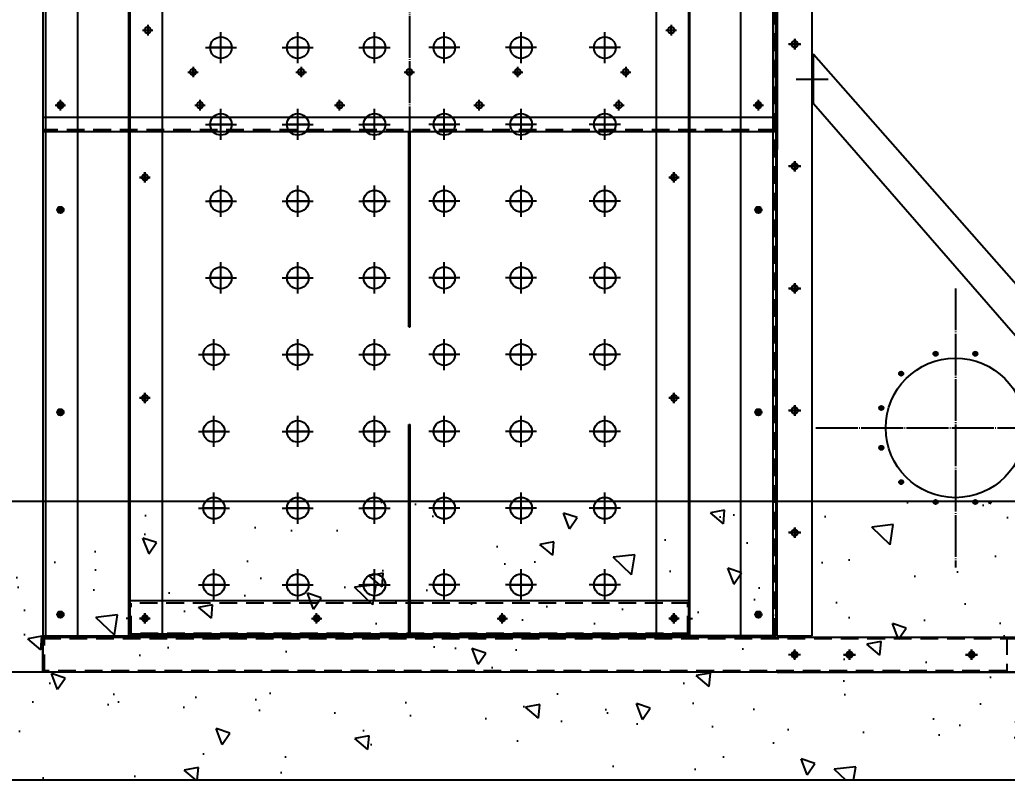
# Model space of a CAD drawing. Header units: millimetres. Extents: x 5461 to 24288, y 4498 to 17811.
# Drawn here: x 7266 to 8681, y 13236 to 14326 of the extents above; entities that cross this region are included whole.
import ezdxf

# ---------------------------------------------------------------- set-up
doc = ezdxf.new("R2010")
doc.units = ezdxf.units.MM
doc.linetypes.add('CENTER', pattern=[65, 60, -2, 1, -2])
doc.linetypes.add('HIDDEN', pattern=[9.525, 6.35, -3.175])
doc.layers.get('Defpoints').update_dxf_attribs({"color": 161})
for name, color, linetype in [('2.위생-급수', 5, 'Continuous'), ('CENTER', 1, 'CENTER'), ('숨은선', 5, 'HIDDEN')]:
    doc.layers.add(name, color=color, linetype=linetype)
doc.styles.get("Standard").update_dxf_attribs({"font": 'arial.ttf'})
doc.dimstyles.new('1.40', dxfattribs={"dimscale": 40, "dimtxt": 1, "dimasz": 1, "dimexe": 0.5, "dimexo": 0.5, "dimgap": 0.5, "dimtad": 1, "dimdec": 1, "dimzin": 9, "dimdsep": 46, "dimtxsty": 'Standard', "dimcen": 0, "dimclrd": 2, "dimclre": 2, "dimclrt": 3, "dimadec": 0, "dimazin": 0, "dimtfac": 1, "dimtdec": 1, "dimtmove": 1, "dimatfit": 3, "dimfxl": 1, "dimtolj": 1, "dimtzin": 0, "dimlwd": -1, "dimlwe": -1, "dimarcsym": 0})

# ---------------------------------------------------------------- blocks, each defined once
blk = doc.blocks.new('A$C40482438')
at = {"color": 7}
for p, q in [((240.7, 541.2), (240.7, 41.2)), ((1290.7, 41.2), (1290.7, 541.2)), ((240.7, 41.2), (1290.7, 41.2))]:
    blk.add_line(p, q, dxfattribs=at)
blk.add_line((1290.7, 61.2), (240.7, 61.2))
for centre in [(390.7, 186.2), (1140.7, 186.2), (455.7, 126.2), (610.7, 126.2), (765.7, 126.2), (920.7, 126.2), (1075.7, 126.2), (265.7, 78.7), (465.7, 78.7), (665.7, 78.7), (865.7, 78.7), (1065.7, 78.7), (1265.7, 78.7)]:
    blk.add_circle(centre, 4.5)
at = {"layer": 'CENTER'}
for p, q in [((765.7, 596.7), (765.7, 0)), ((383.2, 186.2), (398.2, 186.2)), ((385, 186.2), (396.4, 186.2)), ((390.7, 193.7), (390.7, 178.7)), ((390.7, 180.4), (390.7, 191.9)), ((390.7, 191.9), (390.7, 180.4)), ((1133.2, 186.2), (1148.2, 186.2)), ((1135, 186.2), (1146.4, 186.2)), ((1140.7, 193.7), (1140.7, 178.7)), ((1140.7, 180.4), (1140.7, 191.9)), ((1140.7, 191.9), (1140.7, 180.4)), ((455.7, 133.7), (455.7, 118.7)), ((455.7, 120.4), (455.7, 131.9)), ((455.7, 131.9), (455.7, 120.4)), ((610.7, 133.7), (610.7, 118.7)), ((610.7, 120.4), (610.7, 131.9)), ((610.7, 131.9), (610.7, 120.4)), ((765.7, 133.7), (765.7, 118.7)), ((765.7, 120.4), (765.7, 131.9)), ((765.7, 131.9), (765.7, 120.4)), ((920.7, 133.7), (920.7, 118.7)), ((920.7, 120.4), (920.7, 131.9)), ((920.7, 131.9), (920.7, 120.4)), ((1075.7, 133.7), (1075.7, 118.7)), ((1075.7, 120.4), (1075.7, 131.9)), ((1075.7, 131.9), (1075.7, 120.4)), ((448.2, 126.2), (463.2, 126.2)), ((450, 126.2), (461.4, 126.2)), ((603.2, 126.2), (618.2, 126.2)), ((605, 126.2), (616.4, 126.2)), ((758.2, 126.2), (773.2, 126.2)), ((760, 126.2), (771.4, 126.2)), ((913.2, 126.2), (928.2, 126.2)), ((915, 126.2), (926.4, 126.2)), ((1068.2, 126.2), (1083.2, 126.2)), ((1070, 126.2), (1081.4, 126.2)), ((265.7, 71.2), (265.7, 86.2)), ((465.7, 71.2), (465.7, 86.2)), ((665.7, 71.2), (665.7, 86.2)), ((865.7, 71.2), (865.7, 86.2)), ((1065.7, 71.2), (1065.7, 86.2)), ((1265.7, 71.2), (1265.7, 86.2)), ((258.2, 78.7), (273.2, 78.7)), ((260, 78.7), (271.4, 78.7)), ((265.7, 84.4), (265.7, 72.9)), ((265.7, 72.9), (265.7, 84.4)), ((458.2, 78.7), (473.2, 78.7)), ((460, 78.7), (471.4, 78.7)), ((465.7, 84.4), (465.7, 72.9)), ((465.7, 72.9), (465.7, 84.4)), ((658.2, 78.7), (673.2, 78.7)), ((660, 78.7), (671.4, 78.7)), ((665.7, 84.4), (665.7, 72.9)), ((665.7, 72.9), (665.7, 84.4)), ((858.2, 78.7), (873.2, 78.7)), ((860, 78.7), (871.4, 78.7)), ((865.7, 84.4), (865.7, 72.9)), ((865.7, 72.9), (865.7, 84.4)), ((1058.2, 78.7), (1073.2, 78.7)), ((1060, 78.7), (1071.4, 78.7)), ((1065.7, 84.4), (1065.7, 72.9)), ((1065.7, 72.9), (1065.7, 84.4)), ((1258.2, 78.7), (1273.2, 78.7)), ((1260, 78.7), (1271.4, 78.7)), ((1265.7, 84.4), (1265.7, 72.9)), ((1265.7, 72.9), (1265.7, 84.4))]:
    blk.add_line(p, q, dxfattribs=at)
at = {"layer": '숨은선', "ltscale": 4}
blk.add_line((1290.7, 43.2), (240.7, 43.2), dxfattribs=at)
blk = doc.blocks.new('A$C79BC46FD')
blk.add_circle((8.6, 7.5), 4.5)
blk.add_circle((8.6, 7.5), 4.5)
blk.add_circle((8.6, 7.5), 4.5)
blk.add_circle((8.6, 7.5), 4.5)
at = {"layer": 'CENTER'}
for p, q in [((8.6, 0), (8.6, 15)), ((8.6, 0), (8.6, 15)), ((8.6, 0), (8.6, 15)), ((8.6, 0), (8.6, 15)), ((17, 7.5), (0, 7.5))]:
    blk.add_line(p, q, dxfattribs=at)
blk = doc.blocks.new('*D121')
at = {"color": 2, "transparency": 16777216}
for p, q in [((7279.4, 15441.3), (6526.5, 15441.3)), ((6546.5, 15401.3), (6546.5, 13431.3)), ((7279.4, 13391.3), (6526.5, 13391.3))]:
    blk.add_line(p, q, dxfattribs=at)
for points in [[(6539.8, 15401.3), (6553.2, 15401.3), (6546.5, 15441.3)], [(6539.8, 13431.3), (6553.2, 13431.3), (6546.5, 13391.3)]]:
    blk.add_solid(points, dxfattribs=at)
at = {"layer": 'Defpoints', "color": 0, "transparency": 16777216}
for p in [(7299.4, 15441.3), (6546.5, 13391.3), (7299.4, 13391.3)]:
    blk.add_point(p, dxfattribs=at)
at = {"color": 3, "transparency": 16777216, "insert": (6424.4, 14416.3), "char_height": 200, "attachment_point": 5, "rotation": 90}
blk.add_mtext('\\A1;2050', dxfattribs=at)
blk = doc.blocks.new('_DotSmall')
at = {"color": 0, "linetype": 'ByBlock', "const_width": 0.5}
blk.add_lwpolyline([(-0.0625, 0, 1), (0.0625, 0, 1)], format="xyb", close=True, dxfattribs=at)

msp = doc.modelspace()

# ---------------------------------------------------------------- hatches: boundary and pattern name
h = msp.add_hatch()
h.set_pattern_fill('AR-CONC', color=8, scale=1.28, angle=90)
h.set_pattern_definition([(140, (-13795.98, 17103.78), (20.402, 233.1964), [24.384, -268.224]), (85, (-13795.98, 17103.78), (-244.5528, -45.1116), [19.5072, -214.58]), (190.4514, (-13794.28, 17123.22), (-224.1507, 188.0848), [20.7232, -227.9555]), (136.1842, (-13861, 17103.78), (53.8142, 346.9812), [36.576, -402.336]), (186.6356, (-13856.52, 17132.7), (-316.7054, 303.8773), [31.085, -341.9336]), (81.1842, (-13861, 17103.8), (-316.7054, 303.8773), [29.2608, -321.8685]), (111, (-13844.75, 17136.3), (130.8995, 194.0664), [24.384, -268.224]), (56, (-13844.75, 17136.3), (-235.7606, 79.1066), [19.5072, -214.5792]), (161.4514, (-13833.84, 17152.47), (-104.8611, 273.173), [20.7232, -227.9551]), (127.5, (-13795.98, 17103.78), (-108.23045, 3.9534), [0, -211.97824, 0, -217.8304, 0, -215.392]), (97.5, (-13795.98, 17103.78), (-128.23114, 85.52917), [0, -124.19584, 0, -207.10144, 0, -82.0928]), (57.5, (-13795.98, 17031.28), (7.3328, 173.55596), [0, -81.28, 0, -253.5936, 0, -336.4992]), (47.5, (-13795.98, 16998.77), (-32.5459, 189.60535), [0, -105.664, 0, -168.4122, 0, -238.9632])])
h.paths.add_polyline_path([(7049.39, 13236.34), (11949.39, 13236.34), (11949.39, 13636.34), (7049.39, 13636.34)])

# ---------------------------------------------------------------- linework, layer by layer
at = {"color": 7}
for p, q in [((7299.4, 15389.34), (7299.4, 13443.34)), ((7349.4, 13443.34), (7349.4, 15389.34)), ((7424.4, 13446.34), (7424.4, 15386.34)), ((8224.4, 15386.34), (8224.4, 13446.34)), ((8299.4, 13443.34), (8299.4, 15389.34)), ((8349.4, 15389.34), (8349.4, 13443.34)), ((8351.4, 15389.34), (8351.4, 14140.34)), ((8401.4, 13443.34), (8401.4, 15389.34)), ((9136.76, 13443.4), (8403.4, 14276.76)), ((9066.05, 13443.4), (8403.4, 14206.05)), ((7823.4, 13886.34), (7823.4, 14166.34)), ((7823.4, 14166.34), (7825.4, 14166.34)), ((7825.4, 13886.34), (7825.4, 14166.34)), ((8351.4, 13443.34), (8351.4, 14140.34)), ((7823.4, 13886.34), (7825.4, 13886.34)), ((7823.4, 13446.34), (7823.4, 13746.34)), ((7823.4, 13746.34), (7825.4, 13746.34)), ((7825.4, 13446.34), (7825.4, 13746.34)), ((7299.4, 13443.34), (7349.4, 13443.34)), ((7424.4, 13446.34), (8224.4, 13446.34)), ((8349.4, 13443.34), (8299.4, 13443.34)), ((8351.4, 13443.34), (8401.4, 13443.34)), ((8351.4, 13443.34), (8401.4, 13443.34)), ((7299.4, 13441.34), (8832.4, 13441.34)), ((7299.4, 13391.34), (7299.4, 13441.34)), ((8832.4, 13391.34), (7299.4, 13391.34)), ((8351.4, 13391.34), (10647.4, 13391.34))]:
    msp.add_line(p, q, dxfattribs=at)
for p, q in [((7303.4, 13443.34), (7303.4, 15389.34)), ((7422.4, 13443.34), (7422.4, 15389.34)), ((7470.4, 13443.34), (7470.4, 15389.34)), ((8178.4, 13443.34), (8178.4, 15389.34)), ((8226.4, 13443.34), (8226.4, 15389.34)), ((8345.4, 13443.34), (8345.4, 15389.34)), ((8403.4, 14276.76), (8401.4, 14276.76)), ((8403.4, 14276.76), (8401.4, 14276.76)), ((8401.4, 14276.76), (8401.4, 14206.05)), ((8403.4, 14206.05), (8403.4, 14276.76)), ((8403.4, 14206.05), (8403.4, 14276.76)), ((8403.4, 14206.05), (8401.4, 14206.05)), ((8403.4, 14206.05), (8401.4, 14206.05)), ((7422.4, 13443.34), (7422.4, 13493.34)), ((8226.4, 13493.34), (7422.4, 13493.34)), ((8226.4, 13443.34), (8226.4, 13493.34)), ((7303.4, 13443.34), (7470.4, 13443.34)), ((8226.4, 13443.34), (7422.4, 13443.34)), ((8345.4, 13443.34), (8178.4, 13443.34))]:
    msp.add_line(p, q)
at = {"color": 8}
msp.add_lwpolyline([(7049.39, 13236.34), (7049.39, 13636.34), (11949.39, 13636.34), (11949.39, 13236.34)], close=True, dxfattribs=at)
for centre, radius in [((7554.4, 14286.34), 15.5), ((7664.4, 14286.34), 15.5), ((7774.4, 14286.34), 15.5), ((7874.4, 14286.34), 15.5), ((7984.4, 14286.34), 15.5), ((8104.4, 14286.34), 15.5), ((8376.4, 14291.34), 4.5), ((8376.4, 14291.34), 4.5), ((8376.4, 14291.34), 4.5), ((8376.4, 14291.34), 4.5), ((7324.4, 14203.84), 4.5), ((7324.4, 14203.84), 3), ((8324.4, 14203.84), 4.5), ((8324.4, 14203.84), 4.5), ((8324.4, 14203.84), 3), ((8324.4, 14203.84), 3), ((7554.4, 14176.34), 15.5), ((7664.4, 14176.34), 15.5), ((7774.4, 14176.34), 15.5), ((7874.4, 14176.34), 15.5), ((7984.4, 14176.34), 15.5), ((8104.4, 14176.34), 15.5), ((8376.4, 14116.34), 4.5), ((8376.4, 14116.34), 4.5), ((8376.4, 14116.34), 4.5), ((8376.4, 14116.34), 4.5), ((7445.4, 14100.34), 4.5), ((7445.4, 14100.34), 4.5), ((8203.4, 14100.34), 4.5), ((8203.4, 14100.34), 4.5), ((7554.4, 14066.34), 15.5), ((7664.4, 14066.34), 15.5), ((7774.4, 14066.34), 15.5), ((7874.4, 14066.34), 15.5), ((7984.4, 14066.34), 15.5), ((8104.4, 14066.34), 15.5), ((7324.4, 14053.84), 4.5), ((7324.4, 14053.84), 3), ((8324.4, 14053.84), 4.5), ((8324.4, 14053.84), 4.5), ((8324.4, 14053.84), 3), ((8324.4, 14053.84), 3), ((7554.4, 13956.34), 15.5), ((7664.4, 13956.34), 15.5), ((7774.4, 13956.34), 15.5), ((7874.4, 13956.34), 15.5), ((7984.4, 13956.34), 15.5), ((8104.4, 13956.34), 15.5), ((8376.4, 13941.34), 4.5), ((8376.4, 13941.34), 4.5), ((8376.4, 13941.34), 4.5), ((8376.4, 13941.34), 4.5), ((7544.4, 13846.34), 15.5), ((7664.4, 13846.34), 15.5), ((7774.4, 13846.34), 15.5), ((7874.4, 13846.34), 15.5), ((7984.4, 13846.34), 15.5), ((8104.4, 13846.34), 15.5), ((8578.31, 13847.6), 3), ((8635.25, 13847.6), 3), ((8529, 13819.13), 3), ((7445.4, 13784.34), 4.5), ((7445.4, 13784.34), 4.5), ((8203.4, 13784.34), 4.5), ((8203.4, 13784.34), 4.5), ((7324.4, 13763.84), 4.5), ((8324.4, 13763.84), 4.5), ((8324.4, 13763.84), 4.5), ((8376.4, 13766.34), 4.5), ((8376.4, 13766.34), 4.5), ((8376.4, 13766.34), 4.5), ((8376.4, 13766.34), 4.5), ((8500.53, 13769.81), 3), ((7324.4, 13763.84), 3), ((8324.4, 13763.84), 3), ((8324.4, 13763.84), 3), ((7544.4, 13736.34), 15.5), ((7664.4, 13736.34), 15.5), ((7774.4, 13736.34), 15.5), ((7874.4, 13736.34), 15.5), ((7984.4, 13736.34), 15.5), ((8104.4, 13736.34), 15.5), ((8500.53, 13712.87), 3), ((8529, 13663.56), 3), ((7544.4, 13626.34), 15.5), ((7664.4, 13626.34), 15.5), ((7774.4, 13626.34), 15.5), ((7874.4, 13626.34), 15.5), ((7984.4, 13626.34), 15.5), ((8104.4, 13626.34), 15.5), ((8578.31, 13635.09), 3), ((8635.25, 13635.09), 3), ((8376.4, 13591.34), 4.5), ((8376.4, 13591.34), 4.5), ((8376.4, 13591.34), 4.5), ((8376.4, 13591.34), 4.5), ((7544.4, 13516.34), 15.5), ((7664.4, 13516.34), 15.5), ((7774.4, 13516.34), 15.5), ((7874.4, 13516.34), 15.5), ((7984.4, 13516.34), 15.5), ((8104.4, 13516.34), 15.5), ((7324.4, 13473.84), 4.5), ((7324.4, 13473.84), 3), ((7445.4, 13468.34), 4.5), ((7445.4, 13468.34), 4.5), ((7445.4, 13468.34), 3), ((7691.4, 13468.34), 4.5), ((7691.4, 13468.34), 3), ((7957.4, 13468.34), 4.5), ((7957.4, 13468.34), 3), ((8203.4, 13468.34), 4.5), ((8203.4, 13468.34), 4.5), ((8203.4, 13468.34), 3), ((8324.4, 13473.84), 4.5), ((8324.4, 13473.84), 4.5), ((8324.4, 13473.84), 3), ((8324.4, 13473.84), 3), ((8376.4, 13416.34), 3), ((8376.4, 13416.34), 3), ((8376.4, 13416.34), 3), ((8376.4, 13416.34), 3), ((8376.4, 13416.34), 3), ((8376.4, 13416.34), 3), ((8376.4, 13416.34), 3), ((8376.4, 13416.34), 3), ((8454.9, 13416.34), 4.5), ((8454.9, 13416.34), 3), ((8454.9, 13416.34), 3), ((8454.9, 13416.34), 3), ((8454.9, 13416.34), 3), ((8454.9, 13416.34), 3), ((8454.9, 13416.34), 3), ((8454.9, 13416.34), 3), ((8454.9, 13416.34), 3), ((8629.9, 13416.34), 4.5), ((8629.9, 13416.34), 3), ((8629.9, 13416.34), 3), ((8629.9, 13416.34), 3), ((8629.9, 13416.34), 3), ((8629.9, 13416.34), 3), ((8629.9, 13416.34), 3), ((8629.9, 13416.34), 3), ((8629.9, 13416.34), 3)]:
    msp.add_circle(centre, radius)
at = {"color": 7}
msp.add_circle((8606.78, 13741.34), 100, dxfattribs=at)
at = {"layer": '2.위생-급수', "color": 4}
msp.add_lwpolyline([(6999.4, 15441.34), (7299.4, 15441.34), (7299.4, 13391.34), (6999.4, 13391.34)], close=True, dxfattribs=at)
at = {"layer": 'CENTER'}
for p, q in [((7554.4, 14264.02), (7554.4, 14308.67)), ((7664.4, 14264.02), (7664.4, 14308.67)), ((7774.4, 14264.02), (7774.4, 14308.67)), ((7874.4, 14264.02), (7874.4, 14308.67)), ((7984.4, 14264.02), (7984.4, 14308.67)), ((8104.4, 14264.02), (8104.4, 14308.67)), ((7554.4, 14269.17), (7554.4, 14303.52)), ((7664.4, 14269.17), (7664.4, 14303.52)), ((7774.4, 14269.17), (7774.4, 14303.52)), ((7874.4, 14269.17), (7874.4, 14303.52)), ((7984.4, 14269.17), (7984.4, 14303.52)), ((8104.4, 14269.17), (8104.4, 14303.52)), ((8367.98, 14291.34), (8385.02, 14291.34)), ((8376.4, 14298.84), (8376.4, 14283.84)), ((8376.4, 14298.84), (8376.4, 14283.84)), ((8376.4, 14298.84), (8376.4, 14283.84)), ((8376.4, 14298.84), (8376.4, 14283.84)), ((7532.07, 14286.34), (7576.73, 14286.34)), ((7571.58, 14286.34), (7537.23, 14286.34)), ((7537.23, 14286.34), (7571.58, 14286.34)), ((7571.58, 14286.34), (7537.23, 14286.34)), ((7642.07, 14286.34), (7686.73, 14286.34)), ((7681.58, 14286.34), (7647.23, 14286.34)), ((7647.23, 14286.34), (7681.58, 14286.34)), ((7681.58, 14286.34), (7647.23, 14286.34)), ((7752.07, 14286.34), (7796.73, 14286.34)), ((7791.58, 14286.34), (7757.23, 14286.34)), ((7757.23, 14286.34), (7791.58, 14286.34)), ((7791.58, 14286.34), (7757.23, 14286.34)), ((7896.73, 14286.34), (7852.07, 14286.34)), ((7857.23, 14286.34), (7891.58, 14286.34)), ((7891.58, 14286.34), (7857.23, 14286.34)), ((7857.23, 14286.34), (7891.58, 14286.34)), ((8006.73, 14286.34), (7962.07, 14286.34)), ((7967.23, 14286.34), (8001.58, 14286.34)), ((8001.58, 14286.34), (7967.23, 14286.34)), ((7967.23, 14286.34), (8001.58, 14286.34)), ((8126.73, 14286.34), (8082.07, 14286.34)), ((8087.23, 14286.34), (8121.58, 14286.34)), ((8121.58, 14286.34), (8087.23, 14286.34)), ((8087.23, 14286.34), (8121.58, 14286.34)), ((8378.5, 14241.4), (8424.19, 14241.4)), ((8378.5, 14241.4), (8424.19, 14241.4)), ((7324.4, 14208.84), (7324.4, 14198.84)), ((7324.4, 14208.84), (7324.4, 14198.84)), ((7324.4, 14208.84), (7324.4, 14198.84)), ((7324.4, 14208.84), (7324.4, 14198.84)), ((7324.4, 14208.84), (7324.4, 14198.84)), ((7324.4, 14208.84), (7324.4, 14198.84)), ((7324.4, 14208.84), (7324.4, 14198.84)), ((7324.4, 14208.84), (7324.4, 14198.84)), ((7324.4, 14208.84), (7324.4, 14198.84)), ((7324.4, 14208.84), (7324.4, 14198.84)), ((7324.4, 14208.84), (7324.4, 14198.84)), ((7324.4, 14208.84), (7324.4, 14198.84)), ((8324.4, 14208.84), (8324.4, 14198.84)), ((8324.4, 14208.84), (8324.4, 14198.84)), ((8324.4, 14208.84), (8324.4, 14198.84)), ((8324.4, 14208.84), (8324.4, 14198.84)), ((8324.4, 14208.84), (8324.4, 14198.84)), ((8324.4, 14208.84), (8324.4, 14198.84)), ((8324.4, 14208.84), (8324.4, 14198.84)), ((8324.4, 14208.84), (8324.4, 14198.84)), ((8324.4, 14208.84), (8324.4, 14198.84)), ((8324.4, 14208.84), (8324.4, 14198.84)), ((8324.4, 14208.84), (8324.4, 14198.84)), ((8324.4, 14208.84), (8324.4, 14198.84)), ((8324.4, 14208.84), (8324.4, 14198.84)), ((8324.4, 14208.84), (8324.4, 14198.84)), ((8324.4, 14208.84), (8324.4, 14198.84)), ((8324.4, 14208.84), (8324.4, 14198.84)), ((8324.4, 14198.84), (8324.4, 14208.84)), ((8324.4, 14198.84), (8324.4, 14208.84)), ((8324.4, 14198.84), (8324.4, 14208.84)), ((8324.4, 14198.84), (8324.4, 14208.84)), ((8324.4, 14208.84), (8324.4, 14198.84)), ((8324.4, 14208.84), (8324.4, 14198.84)), ((8324.4, 14208.84), (8324.4, 14198.84)), ((8324.4, 14208.84), (8324.4, 14198.84)), ((7318.79, 14203.84), (7330.15, 14203.84)), ((7318.79, 14203.84), (7330.15, 14203.84)), ((7318.79, 14203.84), (7330.15, 14203.84)), ((7554.4, 14154.02), (7554.4, 14198.67)), ((7554.4, 14159.17), (7554.4, 14193.52)), ((7664.4, 14154.02), (7664.4, 14198.67)), ((7664.4, 14159.17), (7664.4, 14193.52)), ((7774.4, 14154.02), (7774.4, 14198.67)), ((7774.4, 14159.17), (7774.4, 14193.52)), ((7874.4, 14154.02), (7874.4, 14198.67)), ((7874.4, 14159.17), (7874.4, 14193.52)), ((7984.4, 14154.02), (7984.4, 14198.67)), ((7984.4, 14159.17), (7984.4, 14193.52)), ((8104.4, 14154.02), (8104.4, 14198.67)), ((8104.4, 14159.17), (8104.4, 14193.52)), ((8330.02, 14203.84), (8318.66, 14203.84)), ((8330.02, 14203.84), (8318.66, 14203.84)), ((8318.79, 14203.84), (8330.15, 14203.84)), ((8318.79, 14203.84), (8330.15, 14203.84)), ((8318.79, 14203.84), (8330.15, 14203.84)), ((8318.79, 14203.84), (8330.15, 14203.84)), ((7532.07, 14176.34), (7576.73, 14176.34)), ((7571.58, 14176.34), (7537.23, 14176.34)), ((7537.23, 14176.34), (7571.58, 14176.34)), ((7571.58, 14176.34), (7537.23, 14176.34)), ((7642.07, 14176.34), (7686.73, 14176.34)), ((7681.58, 14176.34), (7647.23, 14176.34)), ((7647.23, 14176.34), (7681.58, 14176.34)), ((7681.58, 14176.34), (7647.23, 14176.34)), ((7752.07, 14176.34), (7796.73, 14176.34)), ((7791.58, 14176.34), (7757.23, 14176.34)), ((7757.23, 14176.34), (7791.58, 14176.34)), ((7791.58, 14176.34), (7757.23, 14176.34)), ((7896.73, 14176.34), (7852.07, 14176.34)), ((7857.23, 14176.34), (7891.58, 14176.34)), ((7891.58, 14176.34), (7857.23, 14176.34)), ((7857.23, 14176.34), (7891.58, 14176.34)), ((8006.73, 14176.34), (7962.07, 14176.34)), ((7967.23, 14176.34), (8001.58, 14176.34)), ((8001.58, 14176.34), (7967.23, 14176.34)), ((7967.23, 14176.34), (8001.58, 14176.34)), ((8126.73, 14176.34), (8082.07, 14176.34)), ((8087.23, 14176.34), (8121.58, 14176.34)), ((8121.58, 14176.34), (8087.23, 14176.34)), ((8087.23, 14176.34), (8121.58, 14176.34)), ((8376.4, 14123.84), (8376.4, 14108.84)), ((8376.4, 14123.84), (8376.4, 14108.84)), ((8376.4, 14123.84), (8376.4, 14108.84)), ((8376.4, 14123.84), (8376.4, 14108.84)), ((7445.4, 14107.84), (7445.4, 14092.84)), ((7445.4, 14092.84), (7445.4, 14107.84)), ((8203.4, 14107.84), (8203.4, 14092.84)), ((8203.4, 14092.84), (8203.4, 14107.84)), ((8367.98, 14116.34), (8385.02, 14116.34)), ((7452.9, 14100.34), (7437.9, 14100.34)), ((7437.9, 14100.34), (7452.9, 14100.34)), ((7445.4, 14094.62), (7445.4, 14106.07)), ((7445.4, 14106.07), (7445.4, 14094.62)), ((7445.4, 14106.07), (7445.4, 14094.62)), ((7445.4, 14094.62), (7445.4, 14106.07)), ((8195.9, 14100.34), (8210.9, 14100.34)), ((8210.9, 14100.34), (8195.9, 14100.34)), ((8203.4, 14094.62), (8203.4, 14106.07)), ((8203.4, 14106.07), (8203.4, 14094.62)), ((8203.4, 14106.07), (8203.4, 14094.62)), ((8203.4, 14094.62), (8203.4, 14106.07)), ((7554.4, 14044.02), (7554.4, 14088.67)), ((7554.4, 14049.17), (7554.4, 14083.52)), ((7664.4, 14044.02), (7664.4, 14088.67)), ((7664.4, 14049.17), (7664.4, 14083.52)), ((7774.4, 14044.02), (7774.4, 14088.67)), ((7774.4, 14049.17), (7774.4, 14083.52)), ((7874.4, 14044.02), (7874.4, 14088.67)), ((7874.4, 14049.17), (7874.4, 14083.52)), ((7984.4, 14044.02), (7984.4, 14088.67)), ((7984.4, 14049.17), (7984.4, 14083.52)), ((8104.4, 14044.02), (8104.4, 14088.67)), ((8104.4, 14049.17), (8104.4, 14083.52)), ((7532.07, 14066.34), (7576.73, 14066.34)), ((7571.58, 14066.34), (7537.23, 14066.34)), ((7537.23, 14066.34), (7571.58, 14066.34)), ((7571.58, 14066.34), (7537.23, 14066.34)), ((7642.07, 14066.34), (7686.73, 14066.34)), ((7681.58, 14066.34), (7647.23, 14066.34)), ((7647.23, 14066.34), (7681.58, 14066.34)), ((7681.58, 14066.34), (7647.23, 14066.34)), ((7752.07, 14066.34), (7796.73, 14066.34)), ((7791.58, 14066.34), (7757.23, 14066.34)), ((7757.23, 14066.34), (7791.58, 14066.34)), ((7791.58, 14066.34), (7757.23, 14066.34)), ((7896.73, 14066.34), (7852.07, 14066.34)), ((7857.23, 14066.34), (7891.58, 14066.34)), ((7891.58, 14066.34), (7857.23, 14066.34)), ((7857.23, 14066.34), (7891.58, 14066.34)), ((8006.73, 14066.34), (7962.07, 14066.34)), ((7967.23, 14066.34), (8001.58, 14066.34)), ((8001.58, 14066.34), (7967.23, 14066.34)), ((7967.23, 14066.34), (8001.58, 14066.34)), ((8126.73, 14066.34), (8082.07, 14066.34)), ((8087.23, 14066.34), (8121.58, 14066.34)), ((8121.58, 14066.34), (8087.23, 14066.34)), ((8087.23, 14066.34), (8121.58, 14066.34)), ((7318.79, 14053.84), (7330.15, 14053.84)), ((7318.79, 14053.84), (7330.15, 14053.84)), ((7324.4, 14058.84), (7324.4, 14048.84)), ((7324.4, 14058.84), (7324.4, 14048.84)), ((7324.4, 14058.84), (7324.4, 14048.84)), ((7324.4, 14058.84), (7324.4, 14048.84)), ((7324.4, 14058.84), (7324.4, 14048.84)), ((7324.4, 14058.84), (7324.4, 14048.84)), ((7324.4, 14058.84), (7324.4, 14048.84)), ((7324.4, 14058.84), (7324.4, 14048.84)), ((8330.02, 14053.84), (8318.66, 14053.84)), ((8330.02, 14053.84), (8318.66, 14053.84)), ((8318.79, 14053.84), (8330.15, 14053.84)), ((8318.79, 14053.84), (8330.15, 14053.84)), ((8324.4, 14058.84), (8324.4, 14048.84)), ((8324.4, 14058.84), (8324.4, 14048.84)), ((8324.4, 14058.84), (8324.4, 14048.84)), ((8324.4, 14058.84), (8324.4, 14048.84)), ((8324.4, 14058.84), (8324.4, 14048.84)), ((8324.4, 14058.84), (8324.4, 14048.84)), ((8324.4, 14058.84), (8324.4, 14048.84)), ((8324.4, 14058.84), (8324.4, 14048.84)), ((8324.4, 14058.84), (8324.4, 14048.84)), ((8324.4, 14058.84), (8324.4, 14048.84)), ((8324.4, 14058.84), (8324.4, 14048.84)), ((8324.4, 14058.84), (8324.4, 14048.84)), ((8324.4, 14058.84), (8324.4, 14048.84)), ((8324.4, 14058.84), (8324.4, 14048.84)), ((8324.4, 14058.84), (8324.4, 14048.84)), ((8324.4, 14058.84), (8324.4, 14048.84)), ((7554.4, 13934.02), (7554.4, 13978.67)), ((7554.4, 13939.17), (7554.4, 13973.52)), ((7664.4, 13934.02), (7664.4, 13978.67)), ((7664.4, 13939.17), (7664.4, 13973.52)), ((7774.4, 13934.02), (7774.4, 13978.67)), ((7774.4, 13939.17), (7774.4, 13973.52)), ((7874.4, 13934.02), (7874.4, 13978.67)), ((7874.4, 13939.17), (7874.4, 13973.52)), ((7984.4, 13934.02), (7984.4, 13978.67)), ((7984.4, 13939.17), (7984.4, 13973.52)), ((8104.4, 13934.02), (8104.4, 13978.67)), ((8104.4, 13939.17), (8104.4, 13973.52)), ((7532.07, 13956.34), (7576.73, 13956.34)), ((7571.58, 13956.34), (7537.23, 13956.34)), ((7537.23, 13956.34), (7571.58, 13956.34)), ((7571.58, 13956.34), (7537.23, 13956.34)), ((7642.07, 13956.34), (7686.73, 13956.34)), ((7681.58, 13956.34), (7647.23, 13956.34)), ((7647.23, 13956.34), (7681.58, 13956.34)), ((7681.58, 13956.34), (7647.23, 13956.34)), ((7752.07, 13956.34), (7796.73, 13956.34)), ((7791.58, 13956.34), (7757.23, 13956.34)), ((7757.23, 13956.34), (7791.58, 13956.34)), ((7791.58, 13956.34), (7757.23, 13956.34)), ((7896.73, 13956.34), (7852.07, 13956.34)), ((7857.23, 13956.34), (7891.58, 13956.34)), ((7891.58, 13956.34), (7857.23, 13956.34)), ((7857.23, 13956.34), (7891.58, 13956.34)), ((8006.73, 13956.34), (7962.07, 13956.34)), ((7967.23, 13956.34), (8001.58, 13956.34)), ((8001.58, 13956.34), (7967.23, 13956.34)), ((7967.23, 13956.34), (8001.58, 13956.34)), ((8126.73, 13956.34), (8082.07, 13956.34)), ((8087.23, 13956.34), (8121.58, 13956.34)), ((8121.58, 13956.34), (8087.23, 13956.34)), ((8087.23, 13956.34), (8121.58, 13956.34)), ((8367.98, 13941.34), (8385.02, 13941.34)), ((8376.4, 13948.84), (8376.4, 13933.84)), ((8376.4, 13948.84), (8376.4, 13933.84)), ((8376.4, 13948.84), (8376.4, 13933.84)), ((8376.4, 13948.84), (8376.4, 13933.84)), ((8606.78, 13941.34), (8606.78, 13541.34)), ((7544.4, 13824.02), (7544.4, 13868.67)), ((7664.4, 13824.02), (7664.4, 13868.67)), ((7774.4, 13824.02), (7774.4, 13868.67)), ((7874.4, 13824.02), (7874.4, 13868.67)), ((7984.4, 13824.02), (7984.4, 13868.67)), ((8104.4, 13824.02), (8104.4, 13868.67)), ((7544.4, 13829.17), (7544.4, 13863.52)), ((7664.4, 13829.17), (7664.4, 13863.52)), ((7774.4, 13829.17), (7774.4, 13863.52)), ((7874.4, 13829.17), (7874.4, 13863.52)), ((7984.4, 13829.17), (7984.4, 13863.52)), ((8104.4, 13829.17), (8104.4, 13863.52)), ((7522.07, 13846.34), (7566.73, 13846.34)), ((7527.23, 13846.34), (7561.58, 13846.34)), ((7561.58, 13846.34), (7527.23, 13846.34)), ((7561.58, 13846.34), (7527.23, 13846.34)), ((7642.07, 13846.34), (7686.73, 13846.34)), ((7681.58, 13846.34), (7647.23, 13846.34)), ((7647.23, 13846.34), (7681.58, 13846.34)), ((7681.58, 13846.34), (7647.23, 13846.34)), ((7752.07, 13846.34), (7796.73, 13846.34)), ((7791.58, 13846.34), (7757.23, 13846.34)), ((7757.23, 13846.34), (7791.58, 13846.34)), ((7791.58, 13846.34), (7757.23, 13846.34)), ((7896.73, 13846.34), (7852.07, 13846.34)), ((7857.23, 13846.34), (7891.58, 13846.34)), ((7891.58, 13846.34), (7857.23, 13846.34)), ((7857.23, 13846.34), (7891.58, 13846.34)), ((8006.73, 13846.34), (7962.07, 13846.34)), ((7967.23, 13846.34), (8001.58, 13846.34)), ((8001.58, 13846.34), (7967.23, 13846.34)), ((7967.23, 13846.34), (8001.58, 13846.34)), ((8126.73, 13846.34), (8082.07, 13846.34)), ((8087.23, 13846.34), (8121.58, 13846.34)), ((8121.58, 13846.34), (8087.23, 13846.34)), ((8087.23, 13846.34), (8121.58, 13846.34)), ((8581.53, 13848.46), (8575.09, 13846.73)), ((8581.53, 13848.46), (8575.09, 13846.73)), ((8581.53, 13848.46), (8575.09, 13846.73)), ((8581.53, 13848.46), (8575.09, 13846.73)), ((8579.28, 13843.98), (8577.32, 13851.3)), ((8638.47, 13846.73), (8632.03, 13848.46)), ((8638.47, 13846.73), (8632.03, 13848.46)), ((8638.47, 13846.73), (8632.03, 13848.46)), ((8638.47, 13846.73), (8632.03, 13848.46)), ((8634.28, 13843.98), (8636.24, 13851.3)), ((8531.65, 13816.48), (8526.29, 13821.83)), ((8531.35, 13821.48), (8526.64, 13816.77)), ((8531.35, 13821.48), (8526.64, 13816.77)), ((8531.35, 13821.48), (8526.64, 13816.77)), ((8531.35, 13821.48), (8526.64, 13816.77)), ((7452.9, 13784.34), (7437.9, 13784.34)), ((7437.9, 13784.34), (7452.9, 13784.34)), ((7445.4, 13791.84), (7445.4, 13776.84)), ((7445.4, 13776.84), (7445.4, 13791.84)), ((7445.4, 13778.62), (7445.4, 13790.07)), ((7445.4, 13790.07), (7445.4, 13778.62)), ((7445.4, 13790.07), (7445.4, 13778.62)), ((7445.4, 13778.62), (7445.4, 13790.07)), ((8195.9, 13784.34), (8210.9, 13784.34)), ((8210.9, 13784.34), (8195.9, 13784.34)), ((8203.4, 13791.84), (8203.4, 13776.84)), ((8203.4, 13776.84), (8203.4, 13791.84)), ((8203.4, 13778.62), (8203.4, 13790.07)), ((8203.4, 13790.07), (8203.4, 13778.62)), ((8203.4, 13790.07), (8203.4, 13778.62)), ((8203.4, 13778.62), (8203.4, 13790.07)), ((7324.4, 13768.84), (7324.4, 13758.84)), ((7324.4, 13768.84), (7324.4, 13758.84)), ((7324.4, 13768.84), (7324.4, 13758.84)), ((7324.4, 13768.84), (7324.4, 13758.84)), ((7324.4, 13768.84), (7324.4, 13758.84)), ((7324.4, 13768.84), (7324.4, 13758.84)), ((7324.4, 13768.84), (7324.4, 13758.84)), ((7324.4, 13768.84), (7324.4, 13758.84)), ((8324.4, 13768.84), (8324.4, 13758.84)), ((8324.4, 13768.84), (8324.4, 13758.84)), ((8324.4, 13768.84), (8324.4, 13758.84)), ((8324.4, 13768.84), (8324.4, 13758.84)), ((8324.4, 13768.84), (8324.4, 13758.84)), ((8324.4, 13768.84), (8324.4, 13758.84)), ((8324.4, 13768.84), (8324.4, 13758.84)), ((8324.4, 13768.84), (8324.4, 13758.84)), ((8324.4, 13768.84), (8324.4, 13758.84)), ((8324.4, 13768.84), (8324.4, 13758.84)), ((8324.4, 13768.84), (8324.4, 13758.84)), ((8324.4, 13768.84), (8324.4, 13758.84)), ((8324.4, 13768.84), (8324.4, 13758.84)), ((8324.4, 13768.84), (8324.4, 13758.84)), ((8324.4, 13768.84), (8324.4, 13758.84)), ((8324.4, 13768.84), (8324.4, 13758.84)), ((8376.4, 13773.84), (8376.4, 13758.84)), ((8376.4, 13773.84), (8376.4, 13758.84)), ((8376.4, 13773.84), (8376.4, 13758.84)), ((8376.4, 13773.84), (8376.4, 13758.84)), ((8504.14, 13768.84), (8496.83, 13770.81)), ((8501.39, 13773.03), (8499.66, 13766.59)), ((8501.39, 13773.03), (8499.66, 13766.59)), ((8501.39, 13773.03), (8499.66, 13766.59)), ((8501.39, 13773.03), (8499.66, 13766.59)), ((7318.79, 13763.84), (7330.15, 13763.84)), ((7318.79, 13763.84), (7330.15, 13763.84)), ((7544.4, 13714.02), (7544.4, 13758.67)), ((7544.4, 13719.17), (7544.4, 13753.52)), ((7664.4, 13714.02), (7664.4, 13758.67)), ((7664.4, 13719.17), (7664.4, 13753.52)), ((7774.4, 13714.02), (7774.4, 13758.67)), ((7774.4, 13719.17), (7774.4, 13753.52)), ((7874.4, 13714.02), (7874.4, 13758.67)), ((7874.4, 13719.17), (7874.4, 13753.52)), ((7984.4, 13714.02), (7984.4, 13758.67)), ((7984.4, 13719.17), (7984.4, 13753.52)), ((8104.4, 13714.02), (8104.4, 13758.67)), ((8104.4, 13719.17), (8104.4, 13753.52)), ((8330.02, 13763.84), (8318.66, 13763.84)), ((8330.02, 13763.84), (8318.66, 13763.84)), ((8318.79, 13763.84), (8330.15, 13763.84)), ((8318.79, 13763.84), (8330.15, 13763.84)), ((8367.98, 13766.34), (8385.02, 13766.34)), ((8406.78, 13741.34), (8806.78, 13741.34)), ((7522.07, 13736.34), (7566.73, 13736.34)), ((7561.58, 13736.34), (7527.23, 13736.34)), ((7527.23, 13736.34), (7561.58, 13736.34)), ((7561.58, 13736.34), (7527.23, 13736.34)), ((7642.07, 13736.34), (7686.73, 13736.34)), ((7681.58, 13736.34), (7647.23, 13736.34)), ((7647.23, 13736.34), (7681.58, 13736.34)), ((7681.58, 13736.34), (7647.23, 13736.34)), ((7752.07, 13736.34), (7796.73, 13736.34)), ((7791.58, 13736.34), (7757.23, 13736.34)), ((7757.23, 13736.34), (7791.58, 13736.34)), ((7791.58, 13736.34), (7757.23, 13736.34)), ((7896.73, 13736.34), (7852.07, 13736.34)), ((7857.23, 13736.34), (7891.58, 13736.34)), ((7891.58, 13736.34), (7857.23, 13736.34)), ((7857.23, 13736.34), (7891.58, 13736.34)), ((8006.73, 13736.34), (7962.07, 13736.34)), ((7967.23, 13736.34), (8001.58, 13736.34)), ((8001.58, 13736.34), (7967.23, 13736.34)), ((7967.23, 13736.34), (8001.58, 13736.34)), ((8126.73, 13736.34), (8082.07, 13736.34)), ((8087.23, 13736.34), (8121.58, 13736.34)), ((8121.58, 13736.34), (8087.23, 13736.34)), ((8087.23, 13736.34), (8121.58, 13736.34)), ((8504.14, 13713.84), (8496.83, 13711.88)), ((8499.66, 13716.09), (8501.39, 13709.65)), ((8499.66, 13716.09), (8501.39, 13709.65)), ((8499.66, 13716.09), (8501.39, 13709.65)), ((8499.66, 13716.09), (8501.39, 13709.65)), ((8531.65, 13666.21), (8526.29, 13660.85)), ((8526.64, 13665.92), (8531.35, 13661.21)), ((8526.64, 13665.92), (8531.35, 13661.21)), ((8526.64, 13665.92), (8531.35, 13661.21)), ((8526.64, 13665.92), (8531.35, 13661.21)), ((7544.4, 13604.02), (7544.4, 13648.67)), ((7544.4, 13609.17), (7544.4, 13643.52)), ((7664.4, 13604.02), (7664.4, 13648.67)), ((7664.4, 13609.17), (7664.4, 13643.52)), ((7774.4, 13604.02), (7774.4, 13648.67)), ((7774.4, 13609.17), (7774.4, 13643.52)), ((7874.4, 13604.02), (7874.4, 13648.67)), ((7874.4, 13609.17), (7874.4, 13643.52)), ((7984.4, 13604.02), (7984.4, 13648.67)), ((7984.4, 13609.17), (7984.4, 13643.52)), ((8104.4, 13604.02), (8104.4, 13648.67)), ((8104.4, 13609.17), (8104.4, 13643.52)), ((7522.07, 13626.34), (7566.73, 13626.34)), ((7561.58, 13626.34), (7527.23, 13626.34)), ((7527.23, 13626.34), (7561.58, 13626.34)), ((7561.58, 13626.34), (7527.23, 13626.34)), ((7642.07, 13626.34), (7686.73, 13626.34)), ((7681.58, 13626.34), (7647.23, 13626.34)), ((7647.23, 13626.34), (7681.58, 13626.34)), ((7681.58, 13626.34), (7647.23, 13626.34)), ((7752.07, 13626.34), (7796.73, 13626.34)), ((7791.58, 13626.34), (7757.23, 13626.34)), ((7757.23, 13626.34), (7791.58, 13626.34)), ((7791.58, 13626.34), (7757.23, 13626.34)), ((7896.73, 13626.34), (7852.07, 13626.34)), ((7857.23, 13626.34), (7891.58, 13626.34)), ((7891.58, 13626.34), (7857.23, 13626.34)), ((7857.23, 13626.34), (7891.58, 13626.34)), ((8006.73, 13626.34), (7962.07, 13626.34)), ((7967.23, 13626.34), (8001.58, 13626.34)), ((8001.58, 13626.34), (7967.23, 13626.34)), ((7967.23, 13626.34), (8001.58, 13626.34)), ((8126.73, 13626.34), (8082.07, 13626.34)), ((8087.23, 13626.34), (8121.58, 13626.34)), ((8121.58, 13626.34), (8087.23, 13626.34)), ((8087.23, 13626.34), (8121.58, 13626.34)), ((8575.09, 13635.96), (8581.53, 13634.23)), ((8575.09, 13635.96), (8581.53, 13634.23)), ((8575.09, 13635.96), (8581.53, 13634.23)), ((8575.09, 13635.96), (8581.53, 13634.23)), ((8579.28, 13638.71), (8577.32, 13631.39)), ((8632.03, 13634.23), (8638.47, 13635.96)), ((8632.03, 13634.23), (8638.47, 13635.96)), ((8632.03, 13634.23), (8638.47, 13635.96)), ((8632.03, 13634.23), (8638.47, 13635.96)), ((8634.28, 13638.71), (8636.24, 13631.39)), ((8376.4, 13598.84), (8376.4, 13583.84)), ((8376.4, 13598.84), (8376.4, 13583.84)), ((8376.4, 13598.84), (8376.4, 13583.84)), ((8376.4, 13598.84), (8376.4, 13583.84)), ((8367.98, 13591.34), (8385.02, 13591.34)), ((7544.4, 13494.02), (7544.4, 13538.67)), ((7544.4, 13499.17), (7544.4, 13533.52)), ((7664.4, 13494.02), (7664.4, 13538.67)), ((7664.4, 13499.17), (7664.4, 13533.52)), ((7774.4, 13494.02), (7774.4, 13538.67)), ((7774.4, 13499.17), (7774.4, 13533.52)), ((7874.4, 13494.02), (7874.4, 13538.67)), ((7874.4, 13499.17), (7874.4, 13533.52)), ((7984.4, 13494.02), (7984.4, 13538.67)), ((7984.4, 13499.17), (7984.4, 13533.52)), ((8104.4, 13494.02), (8104.4, 13538.67)), ((8104.4, 13499.17), (8104.4, 13533.52)), ((7522.07, 13516.34), (7566.73, 13516.34)), ((7561.58, 13516.34), (7527.23, 13516.34)), ((7527.23, 13516.34), (7561.58, 13516.34)), ((7561.58, 13516.34), (7527.23, 13516.34)), ((7642.07, 13516.34), (7686.73, 13516.34)), ((7681.58, 13516.34), (7647.23, 13516.34)), ((7647.23, 13516.34), (7681.58, 13516.34)), ((7681.58, 13516.34), (7647.23, 13516.34)), ((7752.07, 13516.34), (7796.73, 13516.34)), ((7791.58, 13516.34), (7757.23, 13516.34)), ((7757.23, 13516.34), (7791.58, 13516.34)), ((7791.58, 13516.34), (7757.23, 13516.34)), ((7896.73, 13516.34), (7852.07, 13516.34)), ((7857.23, 13516.34), (7891.58, 13516.34)), ((7891.58, 13516.34), (7857.23, 13516.34)), ((7857.23, 13516.34), (7891.58, 13516.34)), ((8006.73, 13516.34), (7962.07, 13516.34)), ((7967.23, 13516.34), (8001.58, 13516.34)), ((8001.58, 13516.34), (7967.23, 13516.34)), ((7967.23, 13516.34), (8001.58, 13516.34)), ((8126.73, 13516.34), (8082.07, 13516.34)), ((8087.23, 13516.34), (8121.58, 13516.34)), ((8121.58, 13516.34), (8087.23, 13516.34)), ((8087.23, 13516.34), (8121.58, 13516.34)), ((7318.79, 13473.84), (7330.15, 13473.84)), ((7318.79, 13473.84), (7330.15, 13473.84)), ((7324.4, 13478.84), (7324.4, 13468.84)), ((7324.4, 13478.84), (7324.4, 13468.84)), ((7324.4, 13478.84), (7324.4, 13468.84)), ((7324.4, 13478.84), (7324.4, 13468.84)), ((7324.4, 13478.84), (7324.4, 13468.84)), ((7324.4, 13478.84), (7324.4, 13468.84)), ((7324.4, 13478.84), (7324.4, 13468.84)), ((7324.4, 13478.84), (7324.4, 13468.84)), ((7445.4, 13475.84), (7445.4, 13460.84)), ((7445.4, 13460.84), (7445.4, 13475.84)), ((7445.4, 13460.84), (7445.4, 13475.84)), ((7445.4, 13462.62), (7445.4, 13474.07)), ((7445.4, 13474.07), (7445.4, 13462.62)), ((7445.4, 13474.07), (7445.4, 13462.62)), ((7445.4, 13462.62), (7445.4, 13474.07)), ((7445.4, 13474.07), (7445.4, 13462.62)), ((7445.4, 13462.62), (7445.4, 13474.07)), ((7691.4, 13460.84), (7691.4, 13475.84)), ((7691.4, 13460.84), (7691.4, 13475.84)), ((7691.4, 13474.07), (7691.4, 13462.62)), ((7691.4, 13462.62), (7691.4, 13474.07)), ((7691.4, 13474.07), (7691.4, 13462.62)), ((7691.4, 13462.62), (7691.4, 13474.07)), ((7957.4, 13460.84), (7957.4, 13475.84)), ((7957.4, 13460.84), (7957.4, 13475.84)), ((7957.4, 13474.07), (7957.4, 13462.62)), ((7957.4, 13462.62), (7957.4, 13474.07)), ((7957.4, 13474.07), (7957.4, 13462.62)), ((7957.4, 13462.62), (7957.4, 13474.07)), ((8203.4, 13475.84), (8203.4, 13460.84)), ((8203.4, 13460.84), (8203.4, 13475.84)), ((8203.4, 13460.84), (8203.4, 13475.84)), ((8203.4, 13462.62), (8203.4, 13474.07)), ((8203.4, 13474.07), (8203.4, 13462.62)), ((8203.4, 13474.07), (8203.4, 13462.62)), ((8203.4, 13462.62), (8203.4, 13474.07)), ((8203.4, 13474.07), (8203.4, 13462.62)), ((8203.4, 13462.62), (8203.4, 13474.07)), ((8330.02, 13473.84), (8318.66, 13473.84)), ((8330.02, 13473.84), (8318.66, 13473.84)), ((8318.79, 13473.84), (8330.15, 13473.84)), ((8318.79, 13473.84), (8330.15, 13473.84)), ((8324.4, 13478.84), (8324.4, 13468.84)), ((8324.4, 13478.84), (8324.4, 13468.84)), ((8324.4, 13478.84), (8324.4, 13468.84)), ((8324.4, 13478.84), (8324.4, 13468.84)), ((8324.4, 13478.84), (8324.4, 13468.84)), ((8324.4, 13478.84), (8324.4, 13468.84)), ((8324.4, 13478.84), (8324.4, 13468.84)), ((8324.4, 13478.84), (8324.4, 13468.84)), ((8324.4, 13478.84), (8324.4, 13468.84)), ((8324.4, 13478.84), (8324.4, 13468.84)), ((8324.4, 13478.84), (8324.4, 13468.84)), ((8324.4, 13478.84), (8324.4, 13468.84)), ((8324.4, 13478.84), (8324.4, 13468.84)), ((8324.4, 13478.84), (8324.4, 13468.84)), ((8324.4, 13478.84), (8324.4, 13468.84)), ((8324.4, 13478.84), (8324.4, 13468.84)), ((7426.23, 13468.34), (7418.57, 13468.34)), ((7452.9, 13468.34), (7437.9, 13468.34)), ((7437.9, 13468.34), (7452.9, 13468.34)), ((7437.9, 13468.34), (7452.9, 13468.34)), ((7683.9, 13468.34), (7698.9, 13468.34)), ((7683.9, 13468.34), (7698.9, 13468.34)), ((7949.9, 13468.34), (7964.9, 13468.34)), ((7949.9, 13468.34), (7964.9, 13468.34)), ((8195.9, 13468.34), (8210.9, 13468.34)), ((8210.9, 13468.34), (8195.9, 13468.34)), ((8195.9, 13468.34), (8210.9, 13468.34)), ((8222.57, 13468.34), (8230.23, 13468.34)), ((8384.92, 13416.34), (8367.88, 13416.34)), ((8384.92, 13416.34), (8367.88, 13416.34)), ((8376.4, 13408.84), (8376.4, 13423.84)), ((8376.4, 13408.84), (8376.4, 13423.84)), ((8376.4, 13408.84), (8376.4, 13423.84)), ((8376.4, 13408.84), (8376.4, 13423.84)), ((8376.4, 13408.84), (8376.4, 13423.84)), ((8376.4, 13408.84), (8376.4, 13423.84)), ((8376.4, 13408.84), (8376.4, 13423.84)), ((8376.4, 13408.84), (8376.4, 13423.84)), ((8463.42, 13416.34), (8446.38, 13416.34)), ((8463.42, 13416.34), (8446.38, 13416.34)), ((8463.42, 13416.34), (8446.38, 13416.34)), ((8446.38, 13416.34), (8463.42, 13416.34)), ((8454.9, 13408.84), (8454.9, 13423.84)), ((8454.9, 13408.84), (8454.9, 13423.84)), ((8454.9, 13408.84), (8454.9, 13423.84)), ((8454.9, 13408.84), (8454.9, 13423.84)), ((8454.9, 13408.84), (8454.9, 13423.84)), ((8454.9, 13408.84), (8454.9, 13423.84)), ((8454.9, 13408.84), (8454.9, 13423.84)), ((8454.9, 13408.84), (8454.9, 13423.84)), ((8454.9, 13423.84), (8454.9, 13408.84)), ((8454.9, 13423.84), (8454.9, 13408.84)), ((8454.9, 13423.84), (8454.9, 13408.84)), ((8454.9, 13423.84), (8454.9, 13408.84)), ((8454.9, 13423.84), (8454.9, 13408.84)), ((8454.9, 13423.84), (8454.9, 13408.84)), ((8454.9, 13423.84), (8454.9, 13408.84)), ((8454.9, 13423.84), (8454.9, 13408.84)), ((8638.42, 13416.34), (8621.38, 13416.34)), ((8638.42, 13416.34), (8621.38, 13416.34)), ((8638.42, 13416.34), (8621.38, 13416.34)), ((8621.38, 13416.34), (8638.42, 13416.34)), ((8629.9, 13408.84), (8629.9, 13423.84)), ((8629.9, 13408.84), (8629.9, 13423.84)), ((8629.9, 13408.84), (8629.9, 13423.84)), ((8629.9, 13408.84), (8629.9, 13423.84)), ((8629.9, 13408.84), (8629.9, 13423.84)), ((8629.9, 13408.84), (8629.9, 13423.84)), ((8629.9, 13408.84), (8629.9, 13423.84)), ((8629.9, 13408.84), (8629.9, 13423.84)), ((8629.9, 13423.84), (8629.9, 13408.84)), ((8629.9, 13423.84), (8629.9, 13408.84)), ((8629.9, 13423.84), (8629.9, 13408.84)), ((8629.9, 13423.84), (8629.9, 13408.84)), ((8629.9, 13423.84), (8629.9, 13408.84)), ((8629.9, 13423.84), (8629.9, 13408.84)), ((8629.9, 13423.84), (8629.9, 13408.84)), ((8629.9, 13423.84), (8629.9, 13408.84))]:
    msp.add_line(p, q, dxfattribs=at)
at = {"layer": '숨은선', "ltscale": 4}
for p, q in [((8347.4, 13443.34), (8347.4, 15389.34)), ((8225.4, 13490.14), (7422.4, 13490.14)), ((7425.6, 13446.54), (7425.6, 13490.14)), ((8223.2, 13446.54), (8223.2, 13490.14)), ((8226.4, 13446.54), (7422.4, 13446.54)), ((7299.4, 13439.34), (8832.4, 13439.34)), ((7301.4, 13391.34), (7301.4, 13441.34)), ((8680.4, 13441.34), (8680.4, 13391.34)), ((8680.4, 13441.34), (8680.4, 13391.34)), ((8832.4, 13393.34), (7299.4, 13393.34))]:
    msp.add_line(p, q, dxfattribs=at)

# ---------------------------------------------------------------- block references
at = {"color": 7}
msp.add_blockref('A$C40482438', (7058.68, 14125.18), dxfattribs=at)
at = {"color": 7, "xscale": -1, "rotation": 180}
for p in [(8367.79, 14298.84), (8367.79, 14123.84), (8367.79, 13948.84), (8367.79, 13773.84), (8367.79, 13598.84), (8367.79, 13423.84)]:
    msp.add_blockref('A$C79BC46FD', p, dxfattribs=at)
at = {"color": 7, "rotation": 180}
for p in [(8385.02, 14298.84), (8385.02, 14123.84), (8385.02, 13948.84), (8385.02, 13773.84), (8385.02, 13598.84)]:
    msp.add_blockref('A$C79BC46FD', p, dxfattribs=at)

# ---------------------------------------------------------------- dimensions: what is measured, and where the dimension line sits
at = {"color": 7}
dim = msp.add_linear_dim(base=(6546.49, 13391.34), p1=(7299.4, 15441.34), p2=(7299.4, 13391.34), angle=90, dimstyle='1.40', override={"dimtxt": 5, "dimblk1": 'DotSmall', "dimfxl": 1.25}, dxfattribs=at)
dim.commit()
dim.dimension.update_dxf_attribs({"geometry": '*D121', "text_midpoint": (6424.37, 14416.34)})

doc.saveas('drawing.dxf')
